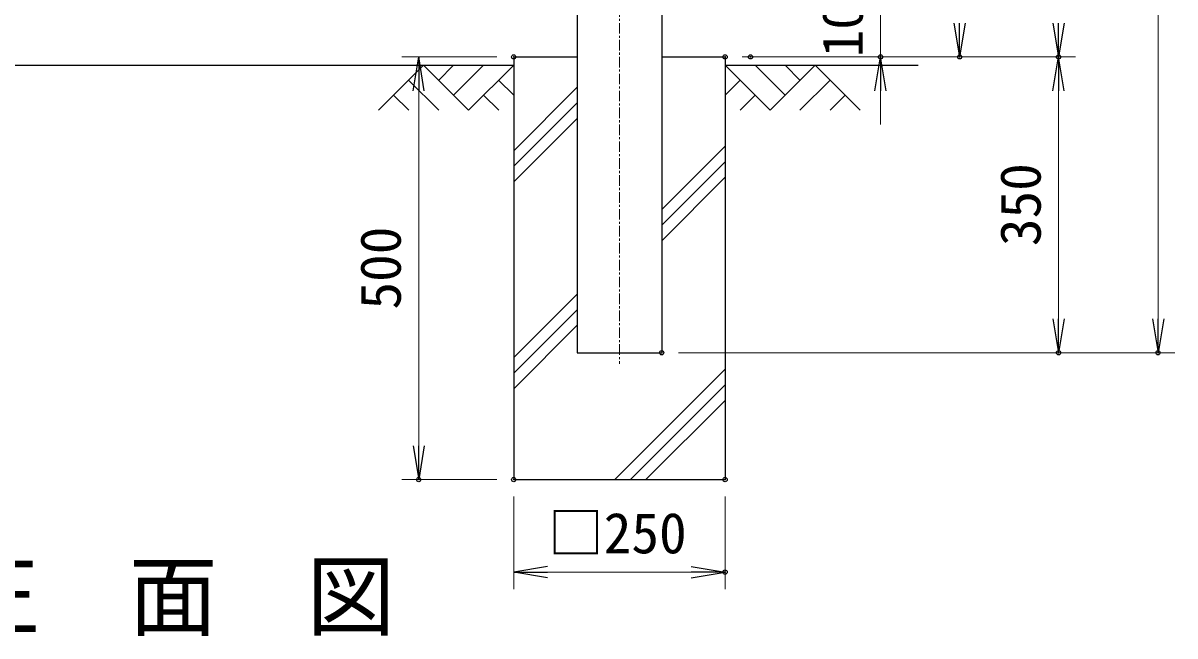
# Model space of a CAD drawing. Units: millimetres, scale not verified. Extents: x -4200 to 4200, y -2970 to 2970.
# Drawn here: x -2074 to -712, y -1208 to -483 of the extents above; entities that cross this region are included whole.
import ezdxf
from ezdxf.enums import TextEntityAlignment as Align

# ---------------------------------------------------------------- set-up
doc = ezdxf.new("R2010")
doc.units = ezdxf.units.MM
doc.header["$LTSCALE"] = 10
doc.header["$PDMODE"] = 32
doc.header["$PDSIZE"] = 5
doc.linetypes.add('USER1', pattern=[2, 1.25, -0.25, 0.25, -0.25])
for name, color, linetype, lineweight in [('0-0_D-TTL-TXT', 7, 'Continuous', 25), ('0-2_D-STR1', 1, 'Continuous', 25), ('0-3_D-BGD', 7, 'Continuous', 25), ('0-4_D-STR-DIM', 7, 'Continuous', 13), ('0-7_D-BMK', 2, 'USER1', 13), ('0-8_D-STR4', 7, 'Continuous', 25), ('0-9_D-DCR-HCH', 7, 'Continuous', 13)]:
    doc.layers.add(name, color=color, linetype=linetype, lineweight=lineweight)
doc.layers.add('0-5_0', color=7, linetype='Continuous')
doc.layers.add('0-6_DEFPOINTS', color=7, linetype='Continuous')
doc.styles.add('ＭＳ ゴシック', font='')
doc.styles.get('ＭＳ ゴシック').set_extended_font_data('MS Gothic')

# ---------------------------------------------------------------- blocks, each defined once
blk = doc.blocks.new('_Open')
at = {"layer": '0-5_0'}
blk.add_line((-10, 1.667), (0, 0), dxfattribs=at)
blk.add_lwpolyline([(-10, -1.667), (0, 0), (-10, 0)], dxfattribs=at)

msp = doc.modelspace()

# ---------------------------------------------------------------- linework, layer by layer
at = {"layer": '0-2_D-STR1'}
for p, q in [((-1418.74, 684.42), (-1418.74, -872.58)), ((-1318.74, 684.42), (-1318.74, -872.58)), ((-1418.74, -872.58), (-1318.74, -872.58))]:
    msp.add_line(p, q, dxfattribs=at)
at = {"layer": '0-3_D-BGD'}
for p, q in [((-2353.74, -532.58), (-1493.74, -532.58)), ((-1243.74, -532.58), (-1015.61, -532.58))]:
    msp.add_line(p, q, dxfattribs=at)
at = {"layer": '0-4_D-STR-DIM'}
for p, q in [((-731.9, 657.42), (-731.9, -832.58)), ((-1059.99, -422.58), (-1059.99, -522.58)), ((-1513.74, -522.58), (-1626.05, -522.58)), ((-1223.74, -522.58), (-946.48, -522.58)), ((-1223.74, -522.58), (-829.46, -522.58)), ((-1223.74, -522.58), (-1039.99, -522.58)), ((-1193.74, -522.58), (-829.46, -522.58)), ((-1606.05, -562.58), (-1606.05, -982.58)), ((-1059.99, -562.58), (-1059.99, -602.58)), ((-849.46, -562.58), (-849.46, -832.58)), ((-1298.74, -872.58), (-711.9, -872.58)), ((-1298.74, -872.58), (-829.46, -872.58)), ((-1513.74, -1022.58), (-1626.05, -1022.58)), ((-1493.74, -1042.58), (-1493.74, -1151.97)), ((-1243.74, -1042.58), (-1243.74, -1151.97)), ((-1453.74, -1131.97), (-1283.74, -1131.97))]:
    msp.add_line(p, q, dxfattribs=at)
at = {"layer": '0-6_DEFPOINTS'}
for p in [(-1493.74, -522.58), (-1243.74, -522.58), (-1213.74, -522.58), (-1059.99, -522.58), (-966.48, -522.58), (-849.46, -522.58), (-1318.74, -872.58), (-849.46, -872.58), (-731.9, -872.58), (-1606.05, -1022.58), (-1493.74, -1022.58), (-1493.74, -1022.58), (-1243.74, -1022.58), (-1243.74, -1131.97)]:
    msp.add_point(p, dxfattribs=at)
at = {"layer": '0-7_D-BMK'}
msp.add_line((-1368.74, 697.42), (-1368.74, -885.58), dxfattribs=at)
at = {"layer": '0-8_D-STR4'}
for p, q in [((-1493.74, -522.58), (-1493.74, -1022.58)), ((-1493.74, -522.58), (-1418.74, -522.58)), ((-1318.74, -522.58), (-1243.74, -522.58)), ((-1243.74, -522.58), (-1243.74, -1022.58)), ((-1493.74, -1022.58), (-1243.74, -1022.58))]:
    msp.add_line(p, q, dxfattribs=at)
at = {"layer": '0-9_D-DCR-HCH'}
for p, q in [((-1600.17, -532.58), (-1653.38, -585.79)), ((-1600.17, -532.58), (-1546.95, -585.79)), ((-1582.52, -550.41), (-1564.69, -532.58)), ((-1564.69, -568.06), (-1529.22, -532.58)), ((-1546.95, -585.79), (-1493.74, -532.58)), ((-1190.53, -585.79), (-1243.74, -532.58)), ((-1172.79, -568.06), (-1208.27, -532.58)), ((-1137.32, -532.58), (-1190.53, -585.79)), ((-1154.96, -550.41), (-1172.79, -532.58)), ((-1137.32, -532.58), (-1084.11, -585.79)), ((-1617.9, -550.32), (-1582.27, -585.79)), ((-1511.48, -550.32), (-1493.74, -567.98)), ((-1226.01, -550.32), (-1243.74, -567.98)), ((-1119.58, -550.32), (-1155.22, -585.79)), ((-1635.64, -568.06), (-1617.82, -585.79)), ((-1529.22, -568.06), (-1511.4, -585.79)), ((-1493.74, -633.61), (-1418.74, -558.61)), ((-1208.27, -568.06), (-1226.09, -585.79)), ((-1101.84, -568.06), (-1119.66, -585.79)), ((-1493.74, -651.99), (-1418.74, -576.99)), ((-1493.74, -670.38), (-1418.74, -595.38)), ((-1318.74, -703.3), (-1243.74, -628.3)), ((-1318.74, -721.68), (-1243.74, -646.68)), ((-1318.74, -740.06), (-1243.74, -665.06)), ((-1493.3, -877.85), (-1418.74, -803.3)), ((-1493.74, -896.68), (-1418.74, -821.68)), ((-1493.74, -915.06), (-1418.74, -840.06)), ((-1374.18, -1022.58), (-1243.74, -892.14)), ((-1355.8, -1022.58), (-1243.74, -910.53)), ((-1337.42, -1022.58), (-1243.74, -928.91))]:
    msp.add_line(p, q, dxfattribs=at)

# ---------------------------------------------------------------- block references
at = {"layer": '0-4_D-STR-DIM', "xscale": 4, "yscale": 4}
for p, rotation in [((-966.48, -522.58), 270), ((-849.46, -522.58), 270), ((-1606.05, -522.58), 90), ((-1059.99, -522.58), 90), ((-849.46, -522.58), 90), ((-849.46, -872.58), 270), ((-731.9, -872.58), 270), ((-1606.05, -1022.58), 270), ((-1493.74, -1131.97), 180)]:
    msp.add_blockref('_Open', p, dxfattribs=dict(at, rotation=rotation))
msp.add_blockref('_Open', (-1243.74, -1131.97), dxfattribs=at)

# ---------------------------------------------------------------- texts
at = {"layer": '0-0_D-TTL-TXT', "style": 'ＭＳ ゴシック'}
msp.add_text('正\u3000面\u3000図', height=76.98, dxfattribs=at).set_placement((-2158.74, -1222.2), align=Align.BOTTOM_LEFT)
at = {"layer": '0-4_D-STR-DIM', "style": 'ＭＳ ゴシック'}
for s, p in [('100', (-1066.64, -523.23)), ('350', (-856.21, -746.46)), ('500', (-1612.8, -821.46))]:
    msp.add_text(s, height=48.09, rotation=90, dxfattribs=at).set_placement(p, align=Align.BOTTOM_LEFT)
msp.add_text('□250', height=48.09, dxfattribs=at).set_placement((-1452.89, -1124.22), align=Align.BOTTOM_LEFT)

doc.saveas('drawing.dxf')
